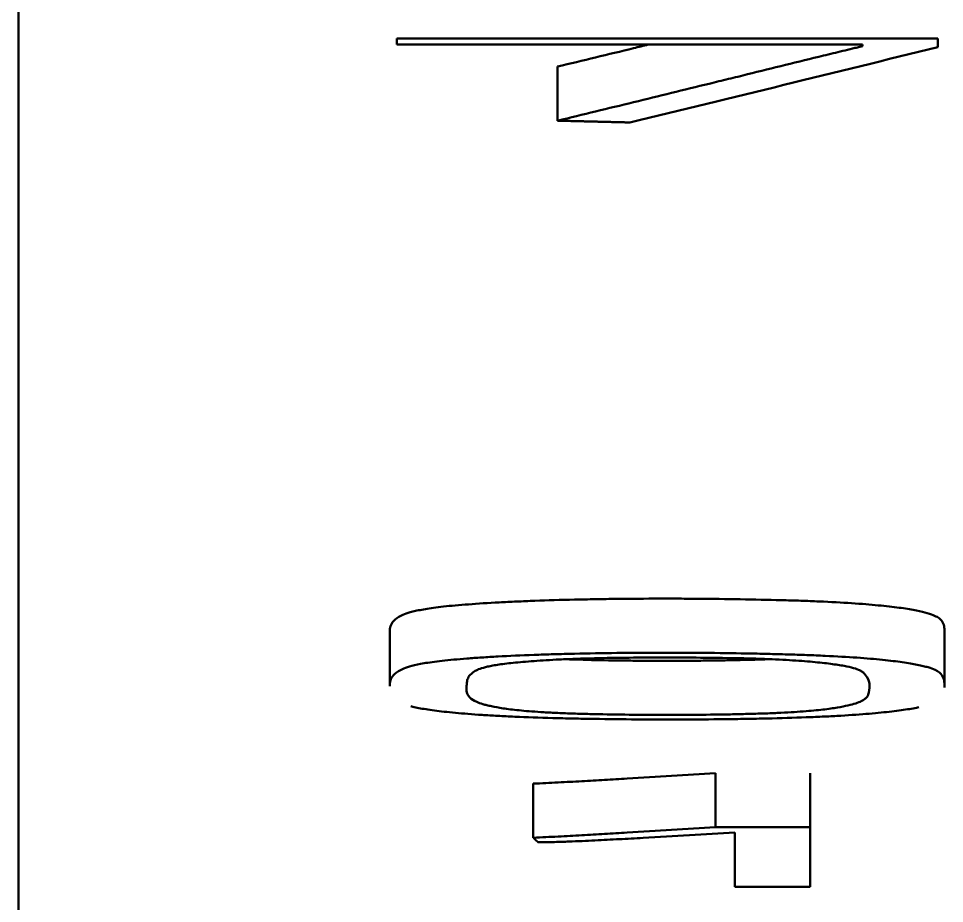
# Model space of a CAD drawing. Header units: millimetres. Extents: x 0 to 594, y 0 to 420.
# Drawn here: x 252.241 to 253.95, y 49.465 to 51.099 of the extents above; entities that cross this region are included whole.
import ezdxf

# ---------------------------------------------------------------- set-up
doc = ezdxf.new("R2010")
doc.units = ezdxf.units.MM
doc.layers.add('1', color=7, linetype='Continuous')

msp = doc.modelspace()

# ---------------------------------------------------------------- linework, layer by layer
at = {"layer": '1', "color": 7, "linetype": 'Continuous', "lineweight": 50}
for p, q in [((252.2409, 55.3034), (252.2409, 48.1354)), ((252.9391, 51.0505), (252.9391, 51.0615)), ((252.9391, 51.0615), (253.9377, 51.0615)), ((253.9377, 51.0615), (253.9377, 51.0457)), ((253.799, 51.0505), (252.9391, 51.0505)), ((253.799, 51.0474), (253.799, 51.0505)), ((253.2359, 50.91), (253.2359, 51.0098)), ((252.9262, 49.9664), (252.9262, 49.8665)), ((253.9501, 49.864), (253.9501, 49.9639)), ((253.5272, 49.6059), (253.5272, 49.7057)), ((253.7019, 49.6059), (253.7019, 49.7057)), ((253.1912, 49.5865), (253.1912, 49.6863)), ((253.7019, 49.6059), (253.5272, 49.6059)), ((253.7019, 49.4956), (253.7019, 49.6059)), ((253.5632, 49.5962), (253.5632, 49.4956)), ((253.5632, 49.4956), (253.7019, 49.4956))]:
    msp.add_line(p, q, dxfattribs=at)
msp.add_ellipse((248.9712, 1042.1762), major_axis=(-21.6431, -994.1362), ratio=0.314607, start_param=0.083118, end_param=0.084932, dxfattribs=at)
for points, knots in [([(253.4034, 51.0505), (253.3944, 51.0482), (253.3853, 51.046), (253.3296, 51.0324), (253.2826, 51.0211), (253.2359, 51.0098)], [0, 0, 0, 0, 0.162304, 0.162304, 1, 1, 1, 1]), ([(253.2359, 50.91), (253.2826, 50.9214), (253.3296, 50.9327), (253.3997, 50.9498), (253.4229, 50.9555), (253.4694, 50.9669), (253.4926, 50.9726), (253.5278, 50.9812), (253.5396, 50.9841), (253.5631, 50.9898), (253.5748, 50.9927), (253.6099, 51.0013), (253.6332, 51.0071), (253.6799, 51.0186), (253.7033, 51.0244), (253.7386, 51.033), (253.7504, 51.0359), (253.7683, 51.0402), (253.7743, 51.0417), (253.7833, 51.0438), (253.7863, 51.0446), (253.7924, 51.046), (253.7955, 51.0467), (253.799, 51.0474)], [0, 0, 0, 0, 0.25, 0.25, 0.375, 0.375, 0.5, 0.5, 0.5625, 0.5625, 0.625, 0.625, 0.75, 0.75, 0.875, 0.875, 0.9375, 0.9375, 0.96875, 0.96875, 0.984375, 0.984375, 1, 1, 1, 1]), ([(253.9501, 49.9638), (253.9501, 49.9649), (253.9501, 49.9659), (253.95, 49.9702), (253.95, 49.9735), (253.9486, 49.98), (253.9474, 49.9833), (253.9438, 49.9882), (253.9423, 49.9898), (253.9382, 49.9931), (253.9355, 49.9947), (253.9248, 49.9996), (253.9142, 50.0028), (253.8904, 50.0075), (253.8812, 50.009), (253.865, 50.0113), (253.8591, 50.012), (253.8467, 50.0135), (253.8402, 50.0142), (253.8191, 50.0163), (253.8034, 50.0176), (253.7676, 50.0201), (253.748, 50.0212), (253.7161, 50.0227), (253.705, 50.0232), (253.682, 50.024), (253.6701, 50.0244), (253.6335, 50.0254), (253.6085, 50.026), (253.5573, 50.0269), (253.5312, 50.0273), (253.4912, 50.0276), (253.4778, 50.0277), (253.4512, 50.0278), (253.4378, 50.0278), (253.398, 50.0278), (253.3715, 50.0276), (253.332, 50.0272), (253.3188, 50.027), (253.2993, 50.0266), (253.2896, 50.0265), (253.28, 50.0263), (253.2736, 50.0261), (253.2705, 50.0261), (253.2673, 50.026)], [0, 0, 0, 0, 0.034801, 0.034801, 0.142045, 0.142045, 0.24929, 0.24929, 0.302912, 0.302912, 0.356534, 0.356534, 0.463778, 0.463778, 0.5174, 0.5174, 0.544211, 0.544211, 0.571023, 0.571023, 0.624645, 0.624645, 0.678267, 0.678267, 0.705078, 0.705078, 0.731889, 0.731889, 0.785511, 0.785511, 0.839133, 0.839133, 0.865945, 0.865945, 0.892756, 0.892756, 0.946378, 0.946378, 0.973189, 0.973189, 0.986594, 0.993297, 0.993297, 1, 1, 1, 1]), ([(253.2673, 50.026), (253.2416, 50.0254), (253.2173, 50.0247), (253.1826, 50.0234), (253.1713, 50.0229), (253.1493, 50.0219), (253.1386, 50.0214), (253.1076, 50.0198), (253.0887, 50.0186), (253.063, 50.0166), (253.0549, 50.016), (253.0395, 50.0146), (253.0322, 50.0139), (253.0122, 50.0117), (253.0012, 50.0102), (252.9872, 50.0078), (252.9829, 50.007), (252.9752, 50.0054), (252.9717, 50.0046), (252.956, 50.0006), (252.9486, 49.9973), (252.9375, 49.9908), (252.9338, 49.9875), (252.9289, 49.9809), (252.9277, 49.9776), (252.9264, 49.9717), (252.9262, 49.969), (252.9262, 49.9663)], [0, 0, 0, 0, 0.073384, 0.073384, 0.110076, 0.110076, 0.146767, 0.146767, 0.220151, 0.220151, 0.256843, 0.256843, 0.293535, 0.293535, 0.366919, 0.366919, 0.40361, 0.40361, 0.440302, 0.440302, 0.58707, 0.58707, 0.733837, 0.733837, 0.880605, 0.880605, 1, 1, 1, 1]), ([(252.9262, 49.8665), (252.9262, 49.8691), (252.9264, 49.8717), (252.9276, 49.8776), (252.9288, 49.8809), (252.9335, 49.8874), (252.9371, 49.8906), (252.948, 49.8971), (252.955, 49.9004), (252.9731, 49.9052), (252.9803, 49.9068), (252.9941, 49.9092), (252.9992, 49.91), (253.0103, 49.9115), (253.0164, 49.9123), (253.0361, 49.9145), (253.0514, 49.9159), (253.0773, 49.9179), (253.0866, 49.9186), (253.1057, 49.9198), (253.1157, 49.9204), (253.1467, 49.9221), (253.1688, 49.9231), (253.2043, 49.9244), (253.2165, 49.9248), (253.2353, 49.9253), (253.2447, 49.9256), (253.2559, 49.9259), (253.2608, 49.926), (253.264, 49.9261), (253.2657, 49.9261), (253.2673, 49.9262)], [0, 0, 0, 0, 0.116868, 0.116868, 0.264057, 0.264057, 0.411245, 0.411245, 0.558434, 0.558434, 0.632028, 0.632028, 0.668825, 0.668825, 0.705623, 0.705623, 0.779217, 0.779217, 0.816014, 0.816014, 0.852811, 0.852811, 0.926406, 0.926406, 0.963203, 0.963203, 0.981601, 0.990801, 0.9954, 0.9954, 1, 1, 1, 1]), ([(253.2673, 49.9262), (253.2928, 49.9268), (253.3187, 49.9272), (253.3714, 49.9278), (253.3982, 49.9279), (253.4525, 49.928), (253.4794, 49.9279), (253.5326, 49.9274), (253.5589, 49.9271), (253.5979, 49.9264), (253.6108, 49.9261), (253.636, 49.9255), (253.6607, 49.9249), (253.6844, 49.9241), (253.7018, 49.9235), (253.7075, 49.9232), (253.7188, 49.9228), (253.7243, 49.9225), (253.7513, 49.9213), (253.7707, 49.9201), (253.7971, 49.9182), (253.8054, 49.9176), (253.8212, 49.9162), (253.8287, 49.9155), (253.8496, 49.9134), (253.8617, 49.9119), (253.8829, 49.9089), (253.892, 49.9074), (253.9039, 49.905), (253.9075, 49.9042), (253.9141, 49.9026), (253.923, 49.9002), (253.9378, 49.8946), (253.9429, 49.8897), (253.9475, 49.8832), (253.9487, 49.88), (253.95, 49.8735), (253.9501, 49.8703), (253.9501, 49.866), (253.9501, 49.865), (253.9501, 49.864)], [0, 0, 0, 0, 0.053674, 0.053674, 0.107348, 0.107348, 0.161022, 0.161022, 0.214696, 0.214696, 0.241533, 0.241533, 0.26837, 0.295207, 0.295207, 0.308625, 0.308625, 0.322044, 0.322044, 0.375718, 0.375718, 0.402555, 0.402555, 0.429392, 0.429392, 0.483066, 0.483066, 0.53674, 0.53674, 0.563577, 0.563577, 0.590414, 0.644088, 0.751436, 0.751436, 0.858784, 0.858784, 0.966132, 0.966132, 1, 1, 1, 1]), ([(253.6103, 49.9167), (253.6302, 49.9161), (253.6478, 49.9152), (253.6798, 49.9133), (253.6942, 49.9122), (253.7193, 49.9099), (253.7302, 49.9087), (253.7494, 49.9062), (253.7577, 49.9049), (253.7789, 49.901), (253.7878, 49.8983), (253.7964, 49.8943), (253.7984, 49.8929), (253.8016, 49.8902), (253.8028, 49.8888), (253.8081, 49.882), (253.8107, 49.8765), (253.8122, 49.8656), (253.8112, 49.8602), (253.8097, 49.852), (253.8088, 49.848), (253.805, 49.8439), (253.8015, 49.8412), (253.7993, 49.8399), (253.7909, 49.8358), (253.7829, 49.8332), (253.7663, 49.8293), (253.7599, 49.828), (253.7486, 49.8261), (253.7445, 49.8255), (253.7356, 49.8242), (253.7261, 49.823), (253.715, 49.8218), (253.7029, 49.8207), (253.6964, 49.8201), (253.6753, 49.8186), (253.6595, 49.8176), (253.6323, 49.8164), (253.6228, 49.816), (253.6032, 49.8154), (253.5931, 49.8151), (253.5724, 49.8146), (253.5618, 49.8143), (253.5402, 49.8139), (253.5293, 49.8138), (253.4964, 49.8134), (253.4742, 49.8132), (253.4406, 49.8132), (253.4293, 49.8132), (253.4068, 49.8132), (253.3957, 49.8133), (253.3625, 49.8136), (253.3407, 49.8138), (253.3086, 49.8145), (253.298, 49.8147), (253.2774, 49.8153), (253.2574, 49.8159), (253.2389, 49.8166), (253.2255, 49.8173), (253.2212, 49.8175), (253.2128, 49.8179), (253.2088, 49.8182), (253.1972, 49.8189), (253.19, 49.8194), (253.1767, 49.8205), (253.1705, 49.8211), (253.1533, 49.8228), (253.1438, 49.824), (253.1272, 49.8265), (253.1202, 49.8278), (253.1109, 49.8298), (253.108, 49.8304), (253.1027, 49.8317), (253.0954, 49.8337), (253.0899, 49.8357), (253.0807, 49.8396), (253.077, 49.8423), (253.069, 49.8503), (253.0678, 49.8556), (253.0678, 49.8637), (253.0681, 49.8663), (253.0685, 49.8717), (253.069, 49.8798), (253.0737, 49.8879), (253.0844, 49.8946), (253.0869, 49.896), (253.0935, 49.8987), (253.0976, 49.9), (253.1053, 49.902), (253.1082, 49.9026), (253.1147, 49.9039), (253.1182, 49.9046), (253.1299, 49.9065), (253.1391, 49.9077), (253.1553, 49.9095), (253.1611, 49.91), (253.1735, 49.9111), (253.1802, 49.9117), (253.2012, 49.9133), (253.2166, 49.9143), (253.2421, 49.9156), (253.2511, 49.916), (253.2697, 49.9167), (253.2793, 49.9171), (253.3089, 49.9179), (253.3298, 49.9183), (253.3734, 49.9189), (253.3953, 49.919), (253.4392, 49.9191), (253.4613, 49.9191), (253.5053, 49.9188), (253.5271, 49.9186), (253.559, 49.918), (253.5696, 49.9178), (253.5851, 49.9175), (253.5903, 49.9173), (253.5979, 49.9171), (253.6004, 49.917), (253.6053, 49.9169), (253.6078, 49.9168), (253.6103, 49.9167)], [0, 0, 0, 0, 0.015625, 0.015625, 0.03125, 0.03125, 0.046875, 0.046875, 0.0625, 0.0625, 0.09375, 0.09375, 0.109375, 0.109375, 0.125, 0.125, 0.1875, 0.1875, 0.25, 0.25, 0.28125, 0.296875, 0.296875, 0.3125, 0.3125, 0.34375, 0.34375, 0.359375, 0.359375, 0.367188, 0.367188, 0.375, 0.382813, 0.382813, 0.390625, 0.390625, 0.40625, 0.40625, 0.414063, 0.414063, 0.421875, 0.421875, 0.429688, 0.429688, 0.4375, 0.4375, 0.453125, 0.453125, 0.460938, 0.460938, 0.46875, 0.46875, 0.484375, 0.484375, 0.492188, 0.492188, 0.5, 0.507813, 0.507813, 0.511719, 0.511719, 0.515625, 0.515625, 0.523438, 0.523438, 0.53125, 0.53125, 0.546875, 0.546875, 0.5625, 0.5625, 0.570313, 0.570313, 0.578125, 0.59375, 0.59375, 0.625, 0.625, 0.6875, 0.6875, 0.71875, 0.71875, 0.75, 0.8125, 0.8125, 0.828125, 0.828125, 0.84375, 0.84375, 0.851563, 0.851563, 0.859375, 0.859375, 0.875, 0.875, 0.882813, 0.882813, 0.890625, 0.890625, 0.90625, 0.90625, 0.914063, 0.914063, 0.921875, 0.921875, 0.9375, 0.9375, 0.953125, 0.953125, 0.96875, 0.96875, 0.984375, 0.984375, 0.992187, 0.992187, 0.996094, 0.996094, 0.998047, 0.998047, 1, 1, 1, 1]), ([(253.2525, 49.9159), (253.2599, 49.9156), (253.2676, 49.9154), (253.2957, 49.9145), (253.3166, 49.9141), (253.3489, 49.9136), (253.3598, 49.9134), (253.382, 49.9132), (253.3931, 49.9131), (253.4265, 49.913), (253.4488, 49.913), (253.4823, 49.9131), (253.4935, 49.9132), (253.5156, 49.9134), (253.5374, 49.9137), (253.5587, 49.9141), (253.5796, 49.9146), (253.5899, 49.9148), (253.6083, 49.9154), (253.6163, 49.9156), (253.6241, 49.9159)], [0, 0, 0, 0, 0.067724, 0.067724, 0.240048, 0.240048, 0.326211, 0.326211, 0.412373, 0.412373, 0.584698, 0.584698, 0.67086, 0.67086, 0.757022, 0.843185, 0.843185, 0.929347, 0.929347, 1, 1, 1, 1]), ([(253.9027, 49.8272), (253.9013, 49.8269), (253.8999, 49.8266), (253.8943, 49.8255), (253.89, 49.8248), (253.8759, 49.8225), (253.8652, 49.821), (253.8468, 49.8188), (253.8402, 49.8181), (253.8263, 49.8167), (253.8189, 49.816), (253.7956, 49.8141), (253.7784, 49.8128), (253.7494, 49.8112), (253.7392, 49.8106), (253.723, 49.8099), (253.7175, 49.8096), (253.7063, 49.8092), (253.7006, 49.809), (253.6719, 49.8079), (253.6477, 49.8072), (253.6097, 49.8063), (253.5968, 49.8061), (253.5706, 49.8056), (253.5574, 49.8054), (253.5177, 49.805), (253.4909, 49.8048), (253.4505, 49.8047), (253.4369, 49.8047), (253.4097, 49.8048), (253.3961, 49.8048), (253.3558, 49.8051), (253.3294, 49.8054), (253.2904, 49.806), (253.2775, 49.8062), (253.2519, 49.8068), (253.2392, 49.8071), (253.2023, 49.8081), (253.179, 49.8089), (253.1462, 49.8104), (253.1356, 49.8109), (253.1153, 49.812), (253.1057, 49.8125), (253.0783, 49.8143), (253.062, 49.8156), (253.04, 49.8177), (253.033, 49.8184), (253.0201, 49.8198), (253.0142, 49.8206), (252.9974, 49.8228), (252.988, 49.8243), (252.9759, 49.8266), (252.9723, 49.8274), (252.9675, 49.8285), (252.9662, 49.8288), (252.9649, 49.8291)], [0, 0, 0, 0, 0.011047, 0.011047, 0.041562, 0.041562, 0.102594, 0.102594, 0.13311, 0.13311, 0.163625, 0.163625, 0.224657, 0.224657, 0.255172, 0.255172, 0.27043, 0.27043, 0.285688, 0.285688, 0.34672, 0.34672, 0.377235, 0.377235, 0.407751, 0.407751, 0.468782, 0.468782, 0.499298, 0.499298, 0.529814, 0.529814, 0.590845, 0.590845, 0.621361, 0.621361, 0.651877, 0.651877, 0.712908, 0.712908, 0.743424, 0.743424, 0.77394, 0.77394, 0.834971, 0.834971, 0.865487, 0.865487, 0.896002, 0.896002, 0.957034, 0.957034, 0.98755, 0.98755, 1, 1, 1, 1]), ([(253.1912, 49.6863), (253.2066, 49.687), (253.2218, 49.6878), (253.2517, 49.6893), (253.2663, 49.69), (253.2949, 49.6916), (253.3089, 49.6924), (253.3367, 49.6941), (253.3505, 49.6949), (253.3919, 49.6974), (253.4193, 49.699), (253.4736, 49.7024), (253.5005, 49.704), (253.5272, 49.7057)], [0, 0, 0, 0, 0.125, 0.125, 0.25, 0.25, 0.375, 0.375, 0.5, 0.5, 0.75, 0.75, 1, 1, 1, 1]), ([(253.5272, 49.6059), (253.5005, 49.6042), (253.4736, 49.6025), (253.4193, 49.5992), (253.3919, 49.5975), (253.3505, 49.5951), (253.3367, 49.5942), (253.3089, 49.5926), (253.2949, 49.5918), (253.2663, 49.5902), (253.2517, 49.5894), (253.2219, 49.5879), (253.2066, 49.5872), (253.1912, 49.5865)], [0, 0, 0, 0, 0.25, 0.25, 0.5, 0.5, 0.625, 0.625, 0.75, 0.75, 0.875, 0.875, 1, 1, 1, 1]), ([(253.1999, 49.5782), (253.2051, 49.5782), (253.2102, 49.5782), (253.2202, 49.5784), (253.2252, 49.5784), (253.235, 49.5786), (253.2396, 49.5788), (253.2484, 49.579), (253.2527, 49.5792), (253.2653, 49.5797), (253.2735, 49.58), (253.2894, 49.5808), (253.2972, 49.5811), (253.3203, 49.5823), (253.3352, 49.583), (253.3647, 49.5846), (253.3793, 49.5854), (253.4226, 49.5879), (253.451, 49.5895), (253.5074, 49.5929), (253.5354, 49.5945), (253.5632, 49.5962)], [0, 0, 0, 0, 0.03125, 0.03125, 0.0625, 0.0625, 0.09375, 0.09375, 0.125, 0.125, 0.1875, 0.1875, 0.25, 0.25, 0.375, 0.375, 0.5, 0.5, 0.75, 0.75, 1, 1, 1, 1])]:
    msp.add_open_spline(points, degree=3, knots=knots, dxfattribs=at)
for points, weights in [([(253.3691, 50.9067), (253.3025, 50.9084), (253.2359, 50.91)], [0.50000090382, 0.49999909618, 0.50000090382]), ([(253.1912, 49.5865), (253.1955, 49.5823), (253.1999, 49.5782)], [0.499999983833, 0.500000016167, 0.499999983833])]:
    msp.add_rational_spline(points, weights, degree=2, dxfattribs=at)

doc.saveas('drawing.dxf')
